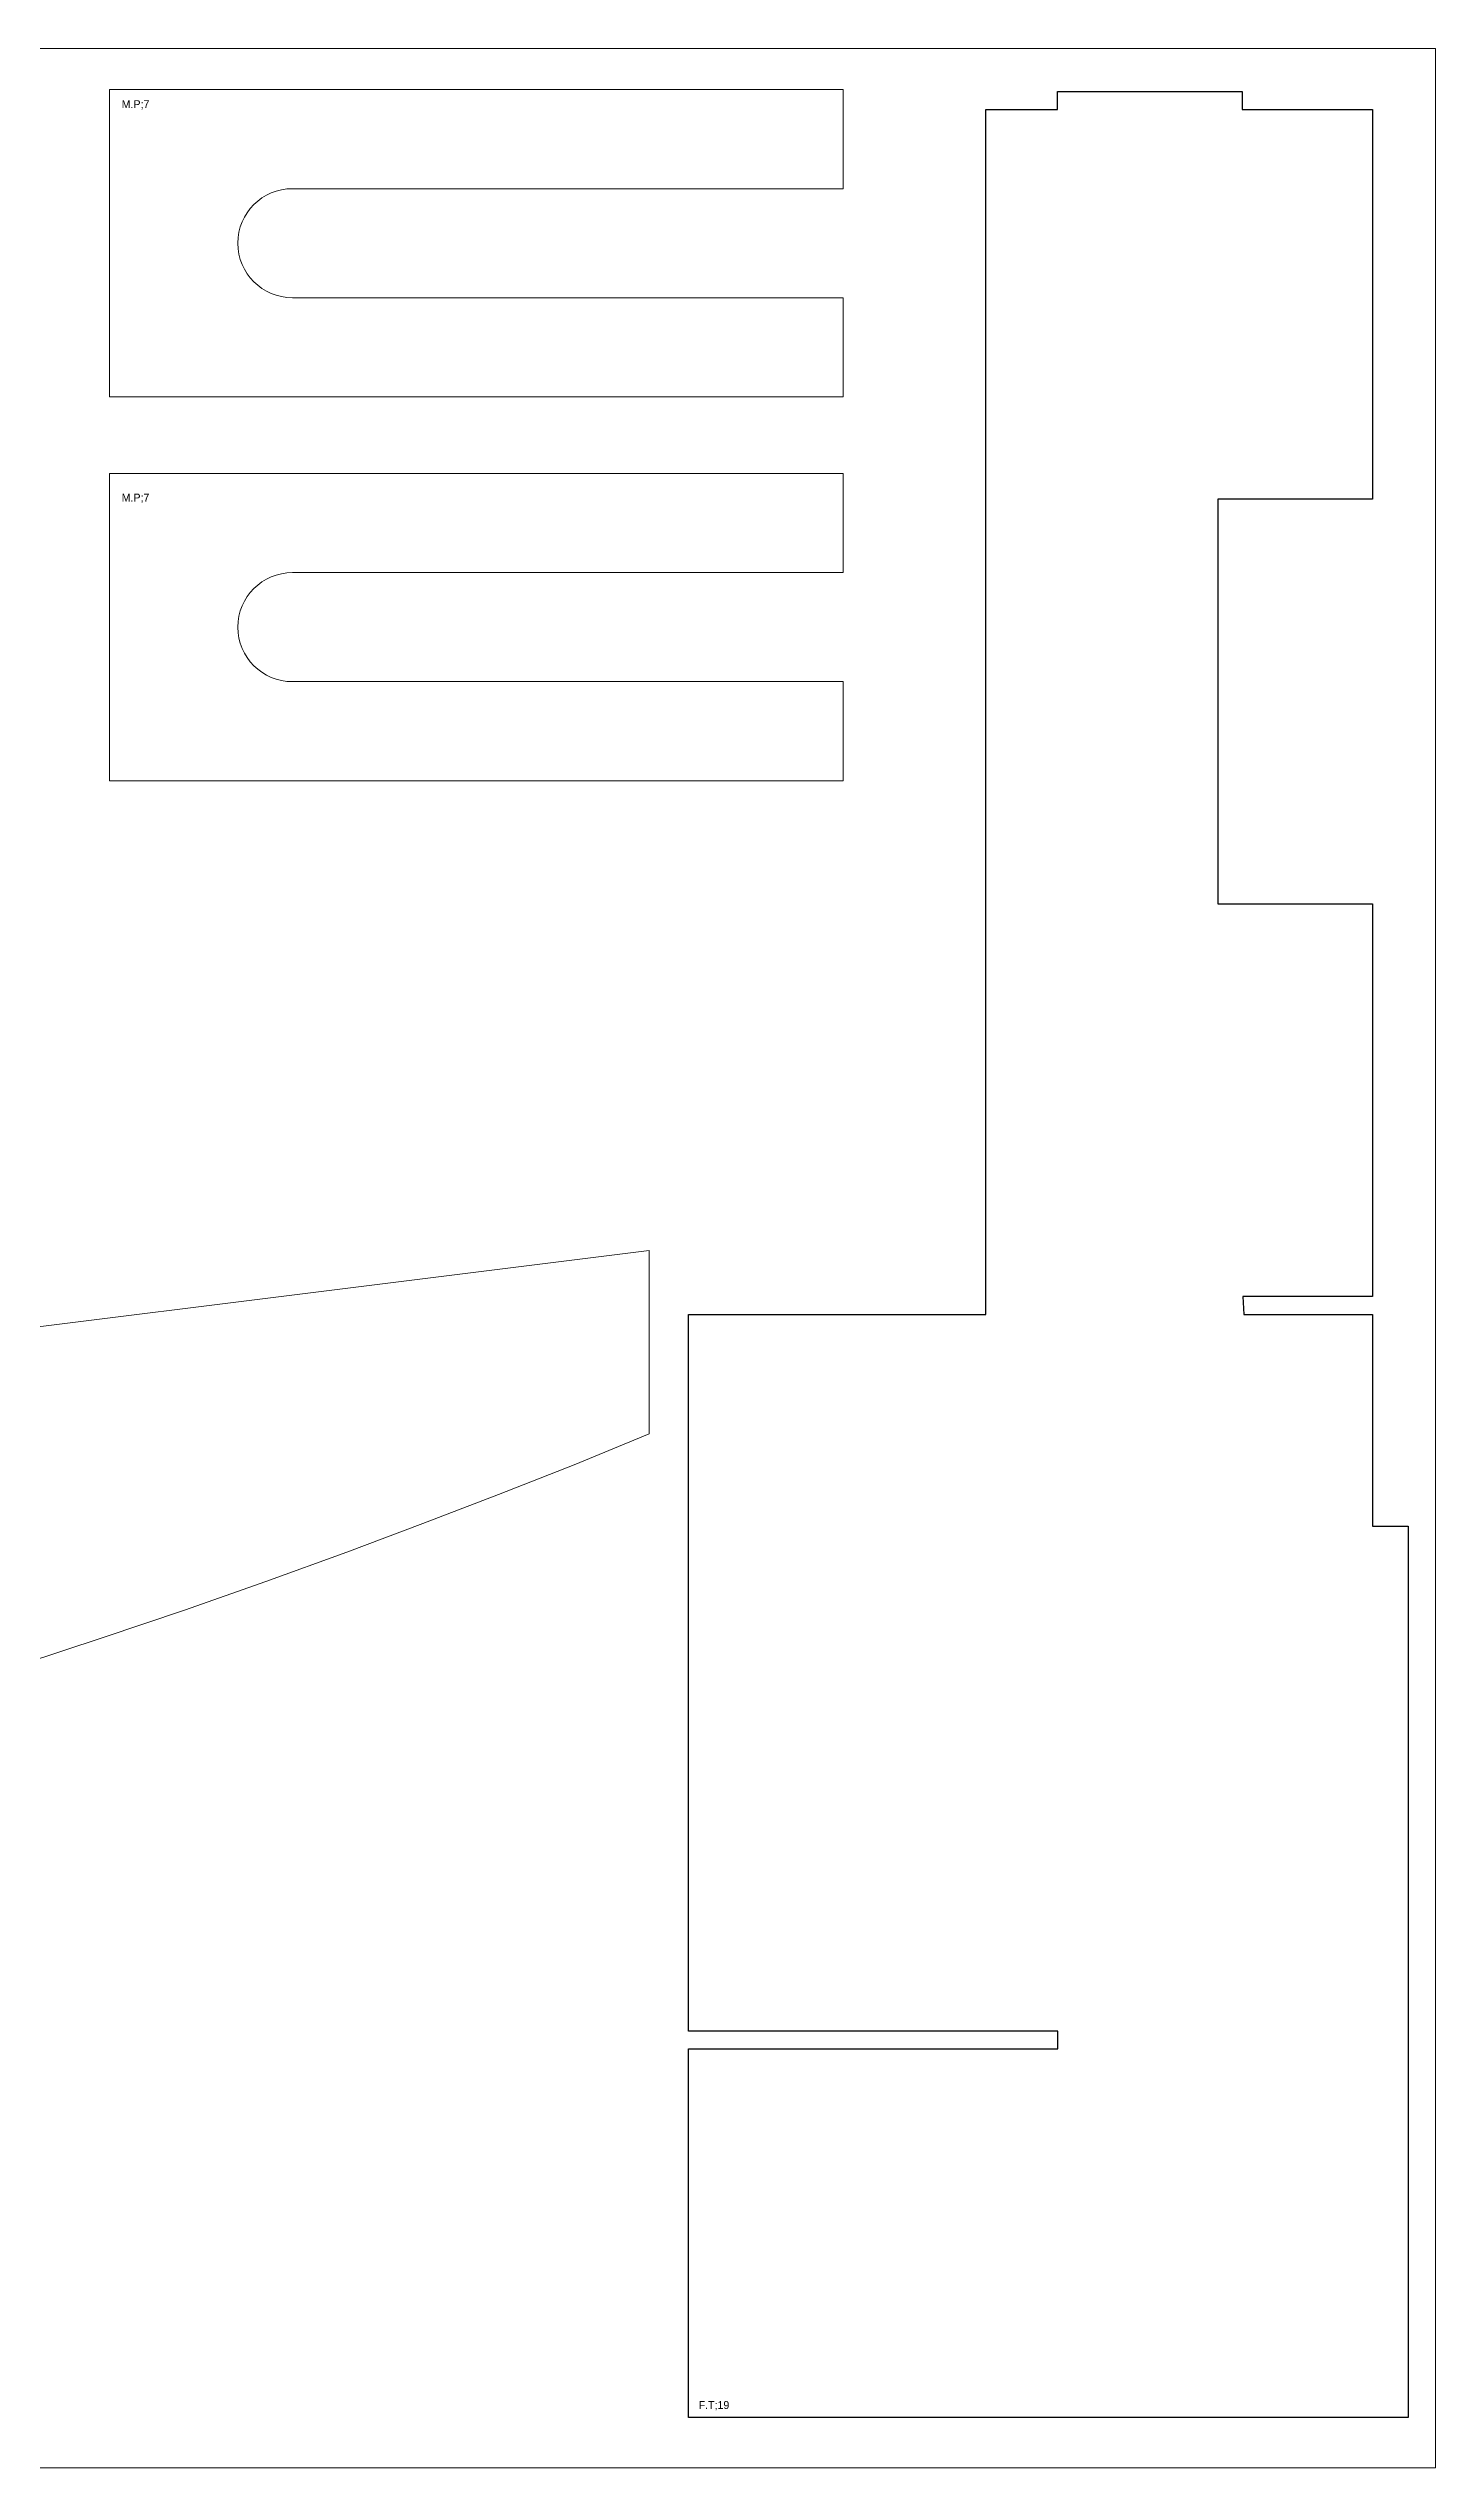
# Model space of a CAD drawing. Header units: millimetres. Extents: x 0 to 7720, y 0 to 5733.
# Drawn here: x 1740 to 2440, y 2966 to 4186 of the extents above; entities that cross this region are included whole.
import ezdxf

# ---------------------------------------------------------------- set-up
doc = ezdxf.new("R2010")
doc.units = ezdxf.units.MM
doc.layers.add('CORTE_6MM', color=1, linetype='Continuous')
doc.layers.add('plate', color=3, linetype='Continuous')

msp = doc.modelspace()

# ---------------------------------------------------------------- linework, layer by layer
at = {"layer": 'CORTE_6MM', "lineweight": 0}
for p, q in [((1771.2, 4165.2), (1771.2, 4010.2)), ((2141.2, 4060.2, -18), (2031.3, 4060.2, -18)), ((1771.2, 3971.6), (1771.2, 3816.6)), ((2141.2, 3866.6, -18), (2031.3, 3866.6, -18))]:
    msp.add_line(p, q, dxfattribs=at)
for points in [[(1771.2, 4165.2), (1771.2, 4010.2), (2141.2, 4010.2), (2141.2, 4060.2), (1863.4, 4060.2, -1), (1863.4, 4115.2), (2141.2, 4115.2), (2141.2, 4165.2), (1771.2, 4165.2)], [(1771.2, 3971.6), (1771.2, 3816.6), (2141.2, 3816.6), (2141.2, 3866.6), (1863.4, 3866.6, -1), (1863.4, 3921.6), (2141.2, 3921.6), (2141.2, 3971.6), (1771.2, 3971.6)]]:
    msp.add_lwpolyline(points, format="xyb", close=True, dxfattribs=at)
at = {"layer": 'CORTE_6MM'}
msp.add_lwpolyline([(2330.2, 3754.5), (2408.2, 3754.5), (2408.2, 3556.5), (2342.7, 3556.5), (2343.3, 3547.5), (2408.2, 3547.5), (2408.2, 3440.7), (2426.1, 3440.7), (2426.1, 2991.2), (2063.1, 2991.2), (2063.1, 3177.1), (2249.4, 3177.1), (2249.4, 3186.1), (2063.1, 3186.1), (2063.1, 3547.5), (2213.1, 3547.5), (2213.1, 4155.2), (2249.3, 4155.2), (2249.3, 4164.2), (2342.5, 4164.2), (2342.5, 4155.2), (2408.2, 4155.2), (2408.2, 3958.6), (2330.2, 3958.6), (2330.2, 3754.5)], dxfattribs=at)
at = {"layer": 'CORTE_6MM', "lineweight": 0}
for points in [[(2043.4, 3579.8), (1058.4, 3456.6)], [(1726.7, 3371), (1767.9, 3384.5), (1809, 3398.4), (1850, 3412.8), (1890.8, 3427.6), (1929.2, 3442), (1967.4, 3456.7), (2005.5, 3471.7), (2043.4, 3487.2), (2043.4, 3579.8), (2043.4, 3579.8)]]:
    msp.add_lwpolyline(points, dxfattribs=at)
at = {"layer": 'plate', "lineweight": 0}
msp.add_lwpolyline([(0, 4185.9), (2440, 4185.9), (2440, 2965.9), (0, 2965.9)], close=True, dxfattribs=at)

# ---------------------------------------------------------------- texts
at = {"lineweight": 0, "char_height": 4, "width": 9480.493, "attachment_point": 1}
for s, insert in [('M.P;7', (1777.3, 4159.8)), ('M.P;7', (1777.3, 3961.4)), ('F.T;19', (2068.3, 2999.5))]:
    msp.add_mtext(s, dxfattribs=dict(at, insert=insert))

doc.saveas('drawing.dxf')
